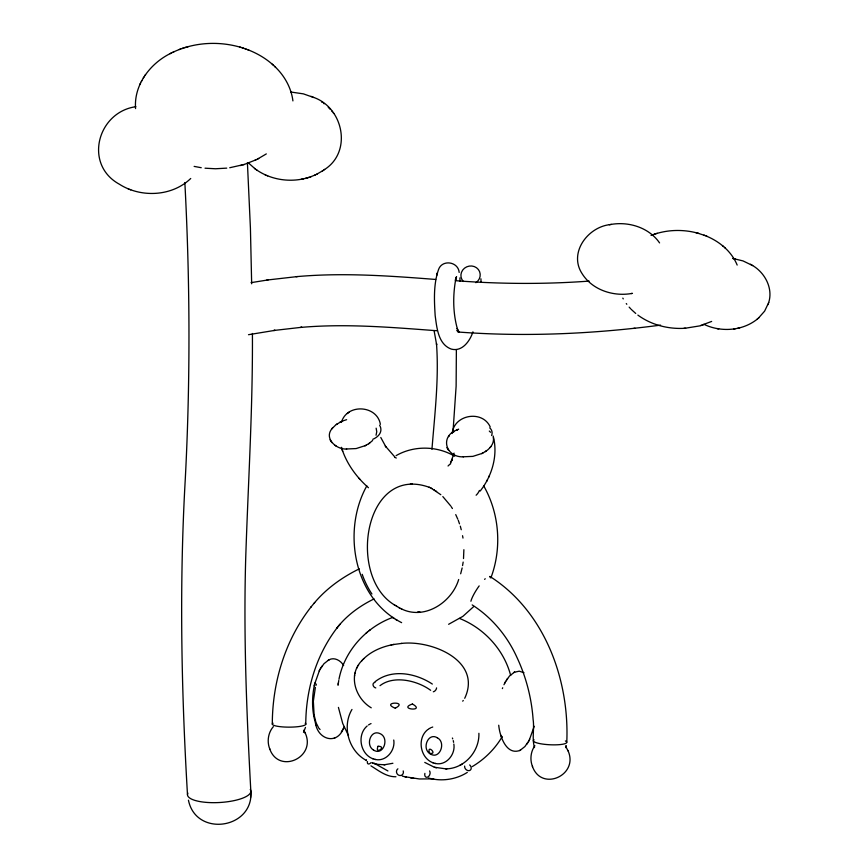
<?xml version="1.0" encoding="UTF-8"?>
<svg xmlns="http://www.w3.org/2000/svg" width="868" height="868" viewBox="0 0 868 868"><rect width="100%" height="100%" fill="white"/><g stroke="black" fill="none" stroke-linecap="round" stroke-linejoin="round"><path stroke-width="1.3" d="M252.414 333.486C252.87 408.687 248.096 483.78 245.687 558.905C243.485 636.201 246.61 713.529 250.809 790.705C254.443 828.842 196.005 837.826 188.443 800.177M566.782 742.194C569.538 679.46 544.583 611.202 489.877 576.417M305.775 724.27C305.807 689.832 316.18 654.971 337.305 627.542M250.581 797.54L250.754 792.104M272.302 724.172C272.346 682.324 285.171 639.966 311.124 606.851M478.897 733.297C479.592 751.243 464.63 768.354 446.499 768.853M453.02 431.57L456.123 386.217L456.373 349.912M362.238 660.277C347.493 674.425 355.218 698.371 371.244 707.821M366.339 760.693L366.448 759.891M463.512 558.58L463.881 549.694M431.949 449.309C434.727 414.21 439.067 378.882 436.495 343.63L436.626 344.759L434.076 330.556M338.173 684.364L338.759 680.512M338.043 685.384L338.336 682.964M452.206 433.479C453.801 414.579 482.326 409.631 490.214 426.904M462.557 565.6L463.165 562.073M314.455 684.819C311.764 697.612 311.742 711.217 315.735 723.738M354.979 673.546L355.142 672.776M354.469 676.042L354.632 675.261M459.172 272.433C458.304 261.463 441.855 259.141 438.449 269.807C433.403 284.433 434.217 300.415 435.172 315.648C436.821 327.561 438.08 344.292 451.295 349.088C462.232 352.061 470.044 340.885 472.941 331.836M314.65 683.995L319.554 670.237M534.232 726.277L529.317 740.035M314.238 685.807L314.856 683.029M338.965 679.286C344.401 650.989 365.992 627.108 392.9 617.354M454.094 453.139L450.459 463.284M315.377 687.391L313.348 701.214L314.129 715.308M436.604 275.72L436.973 274.277M436.951 274.353L437.331 272.834M460.658 573.791L462.145 567.954M768.527 303.073C773.496 288.491 764.892 272.433 752.024 265.185M305.482 727.395L303.507 732.364M315.941 685.427L316.343 684.136M376.061 435.248L376.755 431.7L376.137 428.174M758.274 318.296L764.621 311.145L768.722 302.509M768.017 304.614L768.202 304.06M437.298 737.778C428.032 732.039 421.479 748.91 430.116 753.771M430.029 753.717C439.512 760.39 446.64 742.4 437.222 737.724M565.578 747.619L566.316 745.601M490.876 577.914C502.051 548.229 499.48 513.606 483.78 486.026M502.377 688.606L502.691 687.76M480.199 491.038C492.102 475.881 498.275 454.962 493.143 436.007M341.417 422.412C346.647 403.349 377.059 404.911 380.379 424.322M171.202 53.1C150.414 63.06 133.694 84.738 135.571 108.587M458.684 579.499C451.74 602.652 424.192 620.49 401.157 608.739M451.121 461.906L452.467 459.042L451.816 460.398M486.796 481.197L487.458 479.82M488.695 477.172L489.346 475.805M503.95 684.744L505.002 682.628M140.008 84.174L140.475 83.241M141.321 81.516L141.788 80.594M319.891 669.608L323.97 663.716L328.766 659.919M315.442 722.87C317.601 739.503 336.947 745.558 343.533 728.263M343.869 727.644L344.249 726.928L343.175 728.936M505.35 681.998L509.418 676.107L514.225 672.309M520.106 750.343L524.912 746.545L528.981 740.654M319.174 670.942L320.249 668.946M504.634 683.333L505.697 681.337M528.634 741.326L529.697 739.33M464.716 698.295C482.402 660.798 431.591 639.749 401.309 643.448M351.974 709.449C341.721 726.668 348.773 751.2 366.47 760.498M356.943 667.969L357.388 667.188M358.169 665.756L358.592 664.996M366.828 485.874C341.808 530.608 353.667 598.399 401.624 622.649M502.268 736.541C495.064 748.921 484.55 759.272 472.257 766.596M143.285 77.979L143.871 77.1M144.978 75.418L145.553 74.561M456.069 277.879L456.568 276.686L455.353 280.353L456.036 277.662C452.727 294.729 452.749 312.881 457.61 329.656L457.143 328.419L459.161 332.194L456.872 330.502L457.469 330.816M322.093 666.06L320.965 667.731M341.33 731.822L342.459 730.14M507.541 678.45L506.424 680.132M526.789 744.212L527.907 742.531M534.883 745.71C530.598 751.71 529.762 759.934 532.572 766.737M332.249 428.358C323.493 438.177 336.231 449.765 346.701 449.027M457.219 429.823C439.327 436.181 445.707 457.653 463.469 456.828M485.95 451.197C490.377 448.235 494.402 443.125 493.339 437.494M135.885 106.699C97.563 112.015 83.361 164.432 119.317 184.179C140.866 198.023 172.016 196.591 190.732 178.482M462.72 701.181L463.273 700.454M332.227 428.391L335.808 424.886L340.451 422.022M331.869 428.846L332.596 427.913M448.637 436.647L449.364 435.714M490.225 447.4L490.952 446.477M314.249 603.065C326.466 588.439 342.285 577.187 359.33 568.844M340.039 624.211L336.849 628.096C346.592 615.466 359.775 605.886 374.043 598.931M310.668 607.405L314.704 602.511M273.377 726.625C268.06 732.679 266.78 741.793 269.85 749.182M473.505 606.765L462.861 616.367L448.615 624.298M363.291 659.17C371.005 651.369 381.519 646.931 392.141 644.75M361.576 660.982L363.931 658.486M372.643 440.499L369.182 443.396M367.186 725.963C356.715 734.773 360.187 754.173 373.045 758.827M703.883 324.285C720.809 332.487 742.574 331.012 757.373 319.055M756.896 319.457L758.773 317.872M366.112 633.141L367.251 632.219M369.215 630.624L370.289 629.756M374.998 681.771C391.674 668.501 415.729 673.08 432.34 684.06M427.935 729.456C416.727 737.93 419.982 758.1 433.154 762.842M324.057 169.835C352.723 152.182 343.457 107.09 312.903 97.151M347.352 413.559L349.337 412.04M316.408 174.403L322.798 170.703M322.234 171.104L324.654 169.412M365.602 445.49L369.095 443.461M482.369 453.291L485.863 451.262M380.01 685.666C393.692 675.033 417.193 680.436 430.658 690.31M336.361 424.474L337.468 423.714M368.596 443.798L369.692 443.049M453.129 432.275L454.224 431.515M485.364 451.599L486.46 450.85M467.299 772.411C456.026 779.605 441.541 781.699 428.673 778.064M378.047 746.263C374.227 755.41 387.671 746.274 378.068 746.252M266.324 153.907L257.546 159.05M368.509 724.954L369.399 724.4M428.608 728.968L430.908 727.699M459.91 765.305L462.004 764.144M396.101 455.624C413.949 445.371 436.984 445.761 454.658 456.221M328.885 659.875C334.343 656.794 340.798 660.591 343.641 665.506M514.333 672.266L519.227 671.17L523.99 672.722M498.731 725.225C499.632 735.554 506.087 755.702 519.997 750.397M328.321 660.147L329.254 659.68M334.18 738.191L335.102 737.724M513.769 672.548L514.702 672.071M519.628 750.581L520.561 750.115M172.862 52.286C193.879 42.272 218.638 40.818 240.892 47.393M229.738 167.73L244.277 164.453L255.886 159.864M170.019 53.686L173.969 51.744M254.78 160.417L258.729 158.464M340.679 421.913L343.869 420.557M346.375 448.995L356.13 448.572L365.385 445.599M457.447 429.714L458.662 429.15M463.143 456.796L472.886 456.373L482.141 453.4M339.952 422.271L341.157 421.674M364.907 445.837L366.112 445.241M456.72 430.072L457.924 429.476M481.675 453.639L482.879 453.042M711.662 321.431L699.684 325.901L684.841 328.299M310.299 176.931L315.16 174.989M370.094 724.02L371.027 723.587M314.487 175.303L317.124 174.056M651.054 235.423C665.528 229.749 681.814 229.011 696.83 232.906M179.188 49.541L180.511 49.075M181.944 48.565L183.159 48.131M306.86 178.005L309.214 177.3M308.476 177.539L311.102 176.66M431.819 727.33L432.741 727.026M392.9 763.276L384.687 764.719M344.661 420.286L346.625 419.689M654.19 234.273L655.221 233.948M656.338 233.601L657.271 233.308M700.682 325.619L701.615 325.337M702.679 325.001L703.698 324.686M184.472 47.707L185.871 47.306M187.076 46.959L188.345 46.59M240.403 165.571L241.673 165.202M242.877 164.855L244.277 164.453M256.353 169.748C270.577 179.654 289.207 182.627 305.916 178.255M305.167 178.461L307.695 177.777M737.713 328.278L739.753 327.8M610.095 224.606C587.864 226.971 568.475 252.718 582.027 273.529C592.28 290.172 613.85 296.954 632.468 293.341M393.063 644.577L401.721 643.416M391.121 644.957L393.996 644.392M301.207 179.296L301.988 179.144M302.65 179.014L303.529 178.841M609.369 224.736C627.618 220.96 648.743 227.112 659.571 242.91M610.66 224.497L611.311 224.378M631.253 293.568L631.893 293.449M251.036 282.653L268.114 279.908M248.508 334.701L275.113 330.328L273.745 330.491L301.858 327.269L300.556 327.431C345.941 323.417 391.457 327.355 436.723 330.73M733.655 328.972L734.393 328.863M734.567 328.842L735.391 328.712M457.848 331.988C525.422 337.077 593.441 333.941 660.581 325.131M296.118 276.729L297.42 276.567C343.478 272.519 389.71 275.872 435.682 279.453M633.683 328.419L635.007 328.256M266.747 280.071L297.42 276.567M226.743 168.132L215.492 168.761L205.032 168.197M429.703 487.469C364.31 463.317 346.614 576.884 394.853 605.17M433.74 778.867L419.407 778.965L404.9 776.741M417.768 611.886L419.255 611.788M589.122 281.102C544.779 284.357 500.196 284.096 455.863 280.711M637.861 315.084C651.174 324.882 668.089 329.243 684.505 328.31M683.865 328.354L685.622 328.245M410.39 483.921L411.182 483.877M411.551 483.856L412.148 483.812M418.712 612.396L419.309 612.363M419.678 612.341L420.47 612.298M372.144 762.983L378.079 764.404L384.209 764.741M424.767 762.419L434.38 767.247L446.033 768.874M383.906 764.751L385.153 764.697M445.718 768.885L446.966 768.831M395.938 776.751C386.444 777.034 378.622 770.589 370.94 765.858M412.343 704.024C397.197 709.33 426.264 711.977 412.463 704.024M395.298 708.158C409.067 701.008 380.032 701.941 395.114 708.158M290.78 92.019L303.399 93.863L313.695 97.498M410.673 777.912L413.928 778.39M732.7 258.436L743.03 260.921L752.675 265.575M201.235 167.708L194.139 166.396M733.395 258.534L734.078 258.653M734.339 258.697L735.109 258.827M717.011 328.56L717.782 328.69M718.042 328.733L718.737 328.842M435.486 763.493C446.26 765.88 455.646 754.357 453.834 744.039M375.377 759.478C386.151 761.865 395.548 750.343 393.736 740.024M432.882 762.755L435.215 763.439M372.784 758.73L375.106 759.424M434.933 763.384L435.703 763.547M374.824 759.37L375.605 759.533M402.275 776.1L406.289 777.077M697.742 233.156L704.881 235.499M695.865 232.646L698.816 233.438M434.38 767.247L435.291 767.518M435.627 767.605L436.42 767.833M372.567 763.124L373.468 763.384M373.804 763.482L374.596 763.71M242.096 47.762C253.478 51.266 264.273 57.006 273.138 64.992M239.611 47.002L243.507 48.185M532.366 766.227C541.361 792.3 579.412 775.113 567.878 750.429M269.644 748.672C278.628 774.744 316.679 757.558 305.156 732.874M244.841 48.63L246.1 49.107M247.51 49.628L248.877 50.127M128.106 188.779L128.931 189.094M130.037 189.528L130.786 189.821M459.487 618.417C484.084 628.193 503.917 649.665 510.655 675.391M706.118 235.998C719.507 241.434 731.615 251.47 737.171 265.055M703.948 235.13L707.138 236.4M311.004 96.337L311.731 96.652M264.946 174.685L265.749 175.032M266.91 175.531L267.648 175.846M387.92 770.958L374.347 763.308M431.125 488.163L440.814 494.717M394.202 604.746L399.736 608.045M429.085 487.176L431.83 488.51M399.03 607.708L401.776 609.043M750.484 264.263L751.102 264.632M429.606 753.283C438.568 754.997 426.362 743.29 429.562 753.25M335.026 445.36L336.09 446M373.403 749.963C383.363 756.69 389.96 737.67 379.902 733.568C370.462 729.196 365.385 745.395 373.49 750.017M392.77 617.625L394.311 618.58M395.754 619.481L397.164 620.349M433.935 489.704L434.51 490.084M436.007 491.049L436.658 491.472M396.351 606.135L396.926 606.515M472.192 604.909C491.906 617.506 507.303 636.081 516.916 657.326C526.041 676.78 531.541 697.883 533.093 719.312C534.547 728.675 531.759 738.451 534.504 747.587M321.659 101.979L322.288 102.424M323.493 103.303L324.165 103.78M248.801 163.303L248.259 162.75L255.149 168.88M254.487 168.403L256.993 170.204M368.466 487.729C356.249 476.999 346.224 463.154 341.493 447.497M635.734 313.456L631.665 309.789M722.48 245.644L723.174 246.252M724.433 247.347L725.171 247.988M489.302 431.07L490.572 432.275M394.658 456.774L385.294 446L385.967 447.009L380.781 437.472M274.603 66.348C284.281 75.407 291.268 87.646 292.917 100.905M272.226 64.156L275.547 67.227M442.821 496.572L450.785 506.011M330.393 109.433L328.245 107.263M320.064 729.5L319.272 728.664M631.014 309.16L629.148 307.12M358.907 478.203L359.71 479.093M331.891 111.126L332.346 111.701M333.279 112.883L333.746 113.469M448.615 450.394L446.868 447.617M331.847 442.593L330.1 439.816M626.273 303.561L626.815 304.277M318.751 728.024L316.017 722.697L314.021 714.635M568.084 750.928L565.524 746.079M451.327 506.858L452.412 508.539M622.823 298.125L623.257 298.885M348.513 735.641L342.73 723.532L338.422 707.398M303.887 730.194L305.362 733.373M455.733 514.605L457.761 519.14M452.391 738.017L452.716 738.874M458.261 520.279L459.487 523.805M500.89 735.261L501.183 736.129M501.411 736.791L501.704 737.637M315.963 724.4L316.245 725.247M341.45 447.356L342.665 451.393M460.311 526.149L461.255 529.73M453.248 740.61L453.617 742.335M462.546 535.697L462.991 538.084M314.259 715.991L314.368 716.642M480.926 278.78L481.078 282.415M187.477 794.524C181.282 689.539 179.253 584.251 185.275 479.201C190.439 380.39 190.07 281.341 184.851 182.54M459.899 277.879L460.029 281.145M247.413 162.75L250.418 228.208L251.666 283.793M463.338 281.482A9.7 9.157 -16.6 0 1 464.51 268.179A9.7 9.157 -16.6 0 1 478.366 269.514A9.7 9.157 -16.6 0 1 475.87 282.697M250.244 789.446A31.747 9.559 -3.3 0 1 219.788 802.499A31.747 9.559 -3.3 0 1 187.868 793.102M490.008 576.602A16.752 3.526 -56.2 0 1 490.203 577.632M470.901 601.242A16.752 3.526 -56.2 0 1 479.169 585.9M484.604 579.357A16.752 3.526 -56.2 0 1 485.234 578.75M565.383 740.946A16.752 3.244 2.8 0 1 551.006 744.809A16.752 3.244 2.8 0 1 534.08 739.829M371.927 593.972A16.752 2.864 64.1 0 1 362.216 574.312M305.2 723.261A16.752 3.06 0 0 1 288.816 727.145A16.752 3.06 0 0 1 273.051 723.196M394.81 457.425A20.279 10.98 -55.7 0 1 396.275 458.044M379.631 425.222A20.279 12.477 3.4 0 1 372.763 439.327M448.051 466.007A20.279 16.199 48.7 0 1 450.698 463.772M479.429 490.42A20.279 16.199 48.7 0 1 476.131 495.216M489.736 427.848A20.279 11.338 -14.3 0 1 491.635 435.541M403.197 770.914A3.7 3.396 62 0 1 401.428 775.298A3.7 3.396 62 0 1 396.969 773.54A3.7 3.396 62 0 1 397.891 768.831M371.092 762.571A3.7 1.964 -54.9 0 1 368.249 763.938A3.7 1.964 -54.9 0 1 367.5 761.583M429.573 770.947A3.7 2.539 -69.4 0 1 427.805 777.044A3.7 2.539 -69.4 0 1 424.875 773.377M469.675 764.936A3.7 2.919 48.1 0 1 470.923 769.352A3.7 2.919 48.1 0 1 467.017 770.241A3.7 2.919 48.1 0 1 464.651 766.075M436.571 687.89A3.081 1.758 -52.4 0 1 433.327 691.774M375.779 687.923A3.081 2.485 43.2 0 1 373.056 685.047A3.081 2.485 43.2 0 1 374.933 682.454"/></g></svg>
